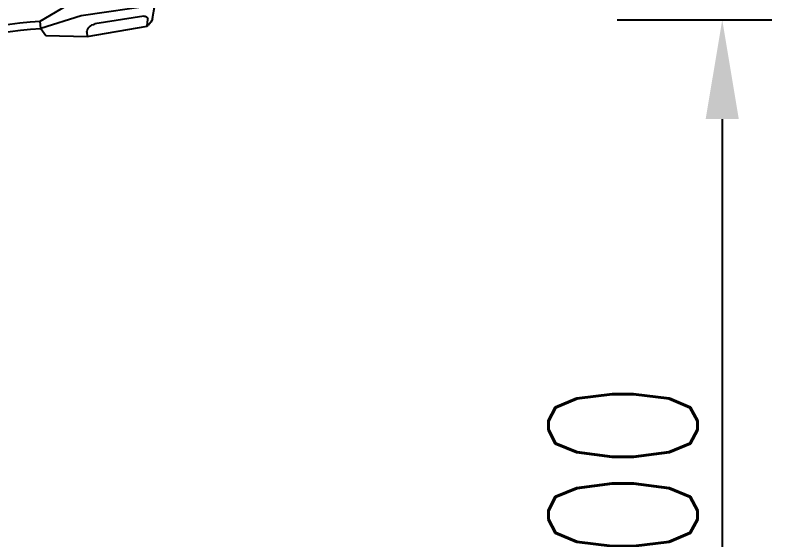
# Model space of a CAD drawing. Header units: millimetres. Extents: x 2 to 5882, y 1831 to 3462.
# Drawn here: x 722.39 to 737.64, y 2607.83 to 2618.4 of the extents above; entities that cross this region are included whole.
import ezdxf

# ---------------------------------------------------------------- set-up
doc = ezdxf.new("R2010")
doc.units = ezdxf.units.MM
doc.layers.add('标注', color=4, linetype='Continuous')
doc.layers.add('灯杆', color=7, linetype='Continuous')
doc.styles.get("Standard").update_dxf_attribs({"font": 'simplex1.shx', "width": 0.7, "bigfont": 'hztxt.shx'})
doc.dimstyles.new('比例1：200', dxfattribs={"dimtxt": 3, "dimasz": 2, "dimexe": 1, "dimexo": 1, "dimgap": 0.5, "dimtad": 1, "dimlfac": 20, "dimzin": 13, "dimdsep": 46, "dimtxsty": 'Standard', "dimcen": -0.09, "dimclrd": 256, "dimclre": 256, "dimclrt": 7, "dimaunit": 1, "dimadec": 0, "dimazin": 0, "dimtfac": 0.0005, "dimtix": 1, "dimtmove": 2, "dimatfit": 3, "dimfxl": 0, "dimtolj": 1, "dimtzin": 13, "dimarcsym": 0})

# ---------------------------------------------------------------- blocks, each defined once
blk = doc.blocks.new('*D193')
at = {"layer": 'DEFPOINTS', "color": 0}
for p in [(733.522, 2618.306), (733.522, 2598.369), (736.636, 2598.369)]:
    blk.add_point(p, dxfattribs=at)
at = {"layer": '标注', "lineweight": -2}
for p, q in [((734.522, 2618.306), (737.636, 2618.306)), ((736.636, 2616.306), (736.636, 2600.369)), ((734.522, 2598.369), (737.636, 2598.369))]:
    blk.add_line(p, q, dxfattribs=at)
at = {"layer": '标注'}
for points in [[(736.302, 2616.306), (736.969, 2616.306), (736.636, 2618.306)], [(736.302, 2600.369), (736.969, 2600.369), (736.636, 2598.369)]]:
    blk.add_solid(points, dxfattribs=at)
at = {"layer": '标注', "color": 7, "insert": (734.636, 2608.338), "char_height": 3, "attachment_point": 5, "rotation": 90}
blk.add_mtext('\\A1;600', dxfattribs=at)
blk = doc.blocks.new('双头路灯')
at = {"layer": '灯杆'}
for p, q in [((3.425, 19.32), (3.963, 19.632)), ((5.737, 19.638), (4.248, 19.429)), ((5.685, 19.375), (5.737, 19.638)), ((4.248, 19.429), (3.436, 19.172)), ((5.509, 19.419), (4.527, 19.262)), ((3.425, 19.32), (3.425, 19.32)), ((3.436, 19.172), (3.425, 19.32)), ((4.371, 19.013), (5.58, 19.219)), ((5.58, 19.219), (5.59, 19.356)), ((5.58, 19.219), (5.598, 19.233)), ((3.436, 19.172), (3.539, 19.028)), ((4.364, 19.098), (4.371, 19.013)), ((3.539, 19.028), (4.371, 19.013))]:
    blk.add_line(p, q, dxfattribs=at)
at = {"layer": '灯杆', "extrusion": (0, 0, -1)}
for centre, major_axis, start_param, end_param in [((5.525, 19.356), (0.0463, 0.0463), -1.027707, 0.784181), ((5.452, 19.421), (-0.168, 0.168), 2.550965, 3.265752), ((4.607, 3.842), (-10.976, 10.976), 0.49773, 0.709139), ((4.558, 19.069), (-0.138, 0.138), 5.64658, 6.908794), ((4.607, 3.842), (10.871, 10.871), -1.07588, -0.861658)]:
    blk.add_ellipse(centre, major_axis=major_axis, ratio=1, start_param=start_param, end_param=end_param, dxfattribs=at)

msp = doc.modelspace()

# ---------------------------------------------------------------- block references
at = {"layer": '标注'}
msp.add_blockref('双头路灯', (719.47292, 2598.96015), dxfattribs=at)

# ---------------------------------------------------------------- dimensions: what is measured, and where the dimension line sits
dim = msp.add_linear_dim(base=(736.63557, 2598.36939), p1=(733.52245, 2618.30648), p2=(733.52245, 2598.36939), angle=90, text='600', dimstyle='比例1：200', dxfattribs=at)
dim.commit()
dim.dimension.update_dxf_attribs({"geometry": '*D193', "text_midpoint": (734.63557, 2608.33794)})

doc.saveas('drawing.dxf')
